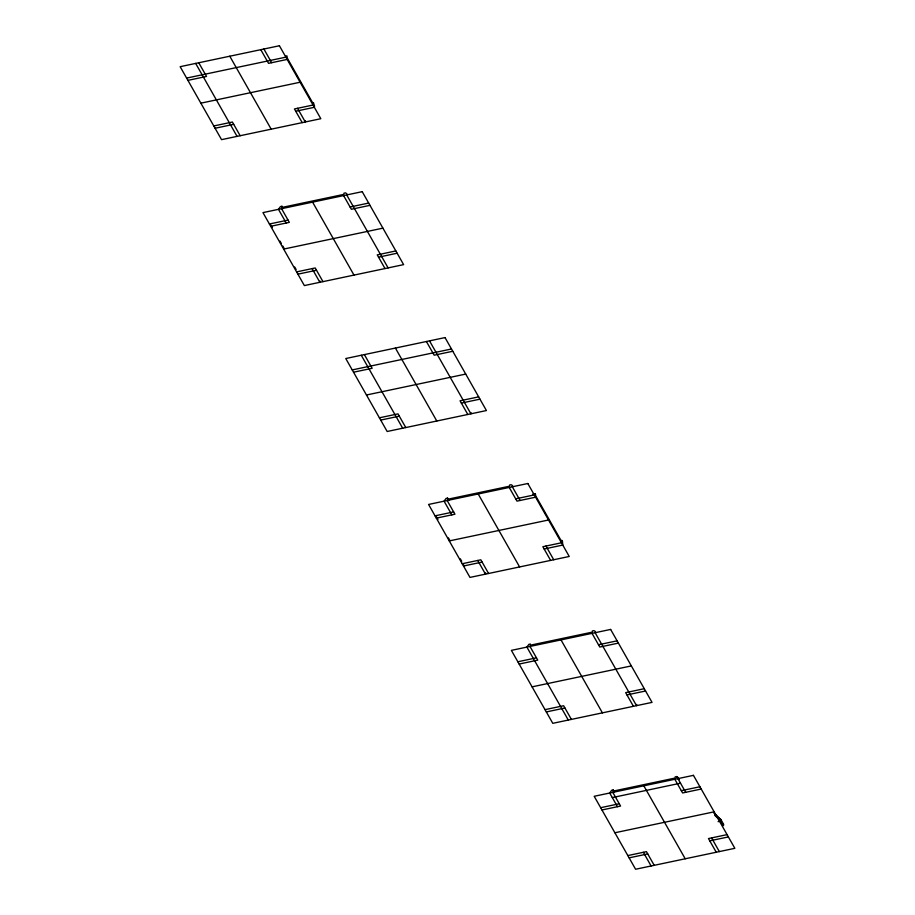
<?xml version="1.0" encoding="UTF-8"?>
<svg xmlns="http://www.w3.org/2000/svg" width="915" height="915" viewBox="0 0 915 915"><rect width="100%" height="100%" fill="white"/><g stroke="black" fill="none" stroke-linecap="round" stroke-linejoin="round"><path stroke-width="1.37" d="M286.223 223.02L278.469 209.341L280.436 206.584L281.946 206.275L281.763 207.476L343.788 194.392L343.983 193.179L345.493 192.871L346.888 193.74L346.705 194.941L388.109 267.901M305.484 120.78L305.301 121.981L297.535 108.302M320.056 281.088L319.873 282.3L312.106 268.621M451.85 514.859L444.084 501.18L446.062 498.435L447.572 498.115L447.378 499.316L509.415 486.231L509.598 485.03L511.108 484.71L512.514 485.579L512.32 486.78L520.086 500.459M471.111 412.619L470.916 413.82L429.512 340.86M463.699 564.807L463.516 566.008L482.125 562.085M485.682 572.927L485.488 574.14L477.722 560.46M617.465 806.698L609.699 793.019L611.678 790.274L613.187 789.954L612.993 791.155L675.03 778.07L675.224 776.869L676.734 776.549L679.365 779.591M636.726 704.458L636.531 705.659L595.127 632.7L595.322 631.464L593.915 630.629L592.405 630.95L592.222 632.151L530.185 645.235L530.38 644.034L528.87 644.354L526.891 647.099L568.295 720.059M677.935 778.619L678.129 777.418M186.614 78.084L285.869 57.153L286.063 55.941L286.921 55.907L287.356 58.228L313.239 103.83L313.422 102.617L314.531 106.106L314.337 107.307L295.728 111.241M187.907 80.371L206.527 76.437L198.761 62.758M287.161 59.429L268.553 63.352L260.786 49.673M200.854 103.166L300.109 82.236M213.79 125.961L232.399 122.038L240.165 135.717M313.044 105.031L294.436 108.954L302.202 122.633M215.082 128.249L233.691 124.326M269.422 224.003L288.042 220.08M350.068 206.996L368.676 203.073M270.726 226.291L289.334 222.356L281.568 208.677M369.969 205.349L351.36 209.272L343.605 195.593M283.661 249.086L382.916 228.155M296.597 271.892L315.206 267.958L322.972 281.637M395.852 250.95L377.243 254.873L385.009 268.553M297.89 274.168L316.499 270.245M378.536 257.161L397.144 253.226M352.241 369.923L451.484 348.992M353.533 372.211L372.142 368.288L364.376 354.597M452.788 351.269L434.168 355.192L426.413 341.512M366.469 395.006L465.724 374.075M379.405 417.812L398.014 413.877L405.78 427.557M478.659 396.87L460.051 400.793L467.817 414.472M380.697 420.088L399.306 416.165M461.343 403.08L479.952 399.157M532.713 494.226L535.344 493.665L535.778 495.987L561.661 541.588L561.856 540.376L562.485 541.497L562.759 545.077L544.15 549M435.048 515.843L453.657 511.92M515.694 498.835L534.303 494.912L534.486 493.711L535.344 493.665M436.341 518.13L454.949 514.207L447.183 500.528M535.595 497.188L516.986 501.123L509.22 487.443M449.276 540.925L548.531 519.995M462.212 563.731L480.832 559.808L488.587 573.488M561.467 542.789L542.858 546.712L550.624 560.403M517.856 661.774L536.465 657.839M598.501 644.755L617.11 640.832M519.148 664.05L537.757 660.127L529.991 646.448M618.403 643.108L599.794 647.042L592.028 633.363M532.084 686.845L631.339 665.914M545.031 709.651L563.64 705.728L571.395 719.407M644.274 688.709L625.666 692.644L633.432 706.323M546.324 711.927L564.932 708.004M626.958 694.92L645.578 690.997M612.295 797.583L680.531 783.183M600.663 807.693L619.272 803.759M681.309 790.674L699.918 786.751M601.956 809.969L620.564 806.046L612.798 792.367M701.21 789.039L682.601 792.962L674.835 779.283M614.891 832.764L714.146 811.834M718.081 821.647L720.871 821.064L714.661 815.231M627.839 855.571L646.448 851.648L654.214 865.327M727.093 834.629L708.473 838.563L716.239 852.242M629.131 857.847L647.74 853.924M709.777 840.839L728.386 836.916M719.419 818.57L720.94 819.646L723.651 824.415L723.456 825.627L719.419 818.57L715.278 814.682M713.7 812.852L720.94 819.646M263.897 49.021L271.652 62.7M545.958 546.061L553.724 559.74M676.734 776.549L685.701 792.31M711.584 837.9L719.339 851.591M229.779 56.215L271.183 129.175M312.587 202.135L353.991 275.095M395.394 348.055L436.798 421.014M478.202 493.986L519.606 566.945M561.009 639.905L602.413 712.865M643.817 785.825L685.221 858.785M281.946 206.275L283.238 208.551M447.572 498.115L448.865 500.391M613.187 789.954L614.365 792.024M195.661 63.41L237.065 136.381M361.276 355.26L402.68 428.22M643.348 852.3L651.103 865.979M270.909 225.079L272.315 227.549M280.001 241.103L281.397 243.573M282.804 246.032L284.199 248.503M294.687 266.986L296.094 269.445M436.535 516.918L437.93 519.388M448.419 537.871L449.814 540.342M460.314 558.825L461.709 561.295M279.407 45.75L180.152 66.681L221.556 139.652L320.81 118.71L279.407 45.75M362.214 191.67L262.96 212.612L304.363 285.572L403.618 264.629L362.214 191.67M445.022 337.589L345.767 358.531L387.171 431.491L486.425 410.549L445.022 337.589M527.829 483.509L428.575 504.451L469.978 577.411L569.233 556.469L527.829 483.509M610.637 629.429L511.382 650.371L552.786 723.33L652.04 702.388L610.637 629.429M693.444 775.348L594.19 796.29L635.593 869.25L734.848 848.319L693.444 775.348"/></g></svg>
